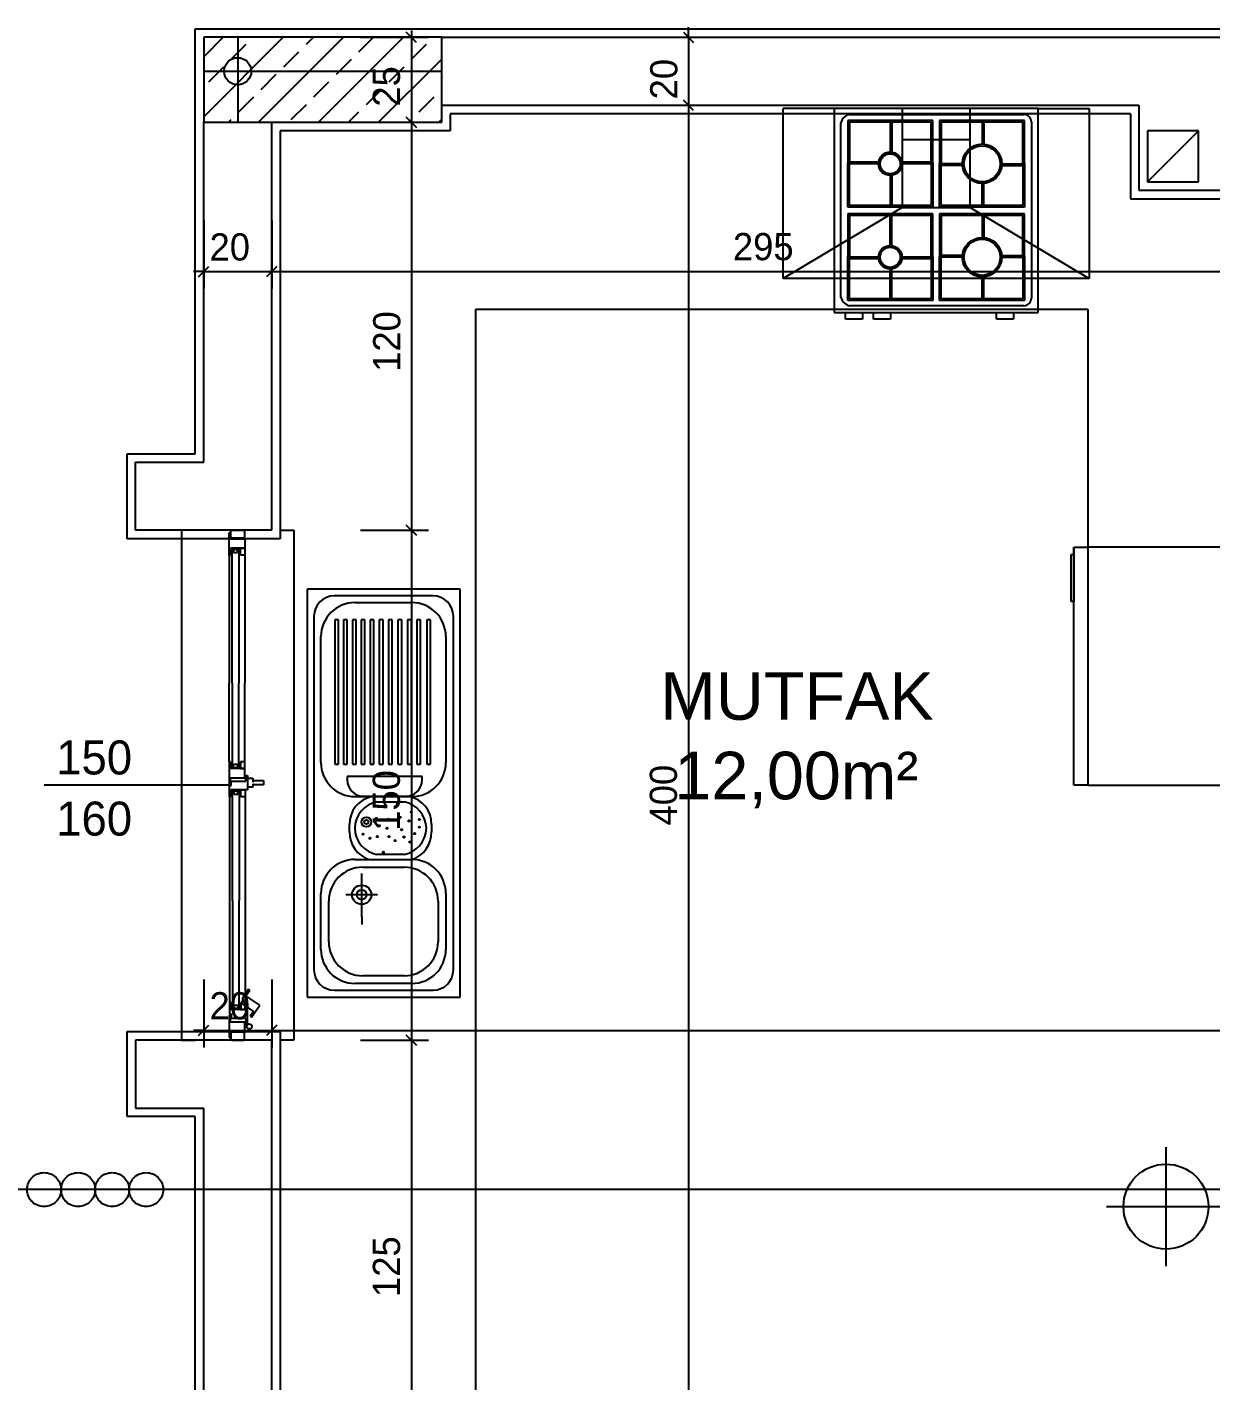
# Model space of a CAD drawing. Extents: x 182769.15 to 182771.38, y 101811.72 to 101812.21.
# Drawn here: x 182769.2493 to 182769.319, y 101812.0408 to 101812.1204 of the extents above; entities that cross this region are included whole.
import ezdxf

# ---------------------------------------------------------------- set-up
doc = ezdxf.new("R2010")
doc.units = 0
doc.header["$MEASUREMENT"] = 0
for name, pattern in [('DASHDOTX2', [50.8, 25.4, -12.7, 0, -12.7]), ('DUZ', [500, 500]), ('HIDDEN', [0.375, 0.25, -0.125])]:
    doc.linetypes.add(name, pattern=pattern)
doc.layers.get('0').update_dxf_attribs({"color": 1, "linetype": 'DUZ'})
for name, color, linetype in [('aks merkezleri', 1, 'Continuous'), ('DENIZLIK', 25, 'Continuous'), ('DUVAR', 7, 'Continuous'), ('iç yatay', 3, 'Continuous'), ('KAPI', 3, 'Continuous'), ('kesit çizgisi', 7, 'DASHDOTX2'), ('KOLON', 3, 'Continuous'), ('kot', 4, 'Continuous'), ('PENCERE', 3, 'Continuous'), ('POZ', 3, 'Continuous'), ('SIVA', 1, 'Continuous'), ('TARAMA', 15, 'Continuous'), ('tefriş', 21, 'Continuous'), ('YAZıMAHAL', 4, 'Continuous')]:
    doc.layers.add(name, color=color, linetype=linetype)
doc.styles.add('ARIAL', font='arial.ttf', dxfattribs={"height": 10})
doc.styles.add('İÇ ÖLÇÜ', font='stylu.ttf', dxfattribs={"height": 8})
doc.styles.add('M2', font='', dxfattribs={"height": 10})
doc.styles.get('M2').set_extended_font_data('Turkish Arial')

msp = doc.modelspace()

# ---------------------------------------------------------------- linework, layer by layer
at = {"color": 0, "linetype": 'ByBlock'}
for p, q in [((182769.2722347172, 101812.1195237126), (182769.2716347172, 101812.1201237126)), ((182769.2879292236, 101812.1201237126), (182769.2885292236, 101812.1195237126)), ((182769.2885292236, 101812.1155237126), (182769.2879292236, 101812.1161237126)), ((182769.2885292236, 101812.1155237126), (182769.2879292236, 101812.1161237126)), ((182769.2722347172, 101812.1145237126), (182769.2716347172, 101812.1151237126)), ((182769.2716347172, 101812.1151237126), (182769.2722347172, 101812.1145237126)), ((182769.2594176411, 101812.1057392532), (182769.2600176411, 101812.1063392532)), ((182769.264017641, 101812.1063392532), (182769.2634176411, 101812.1057392532)), ((182769.264017641, 101812.1063392532), (182769.2634176411, 101812.1057392532)), ((182769.2722347172, 101812.0905237151), (182769.2716347172, 101812.0911237151)), ((182769.2716347172, 101812.0911237151), (182769.2722347172, 101812.0905237151)), ((182769.2594176411, 101812.0610963319), (182769.2600176411, 101812.0616963319)), ((182769.264017641, 101812.0616963319), (182769.2634176411, 101812.0610963319)), ((182769.264017641, 101812.0616963319), (182769.2634176411, 101812.0610963319)), ((182769.2722347172, 101812.0605237126), (182769.2716347172, 101812.0611237126)), ((182769.2716347172, 101812.0611237126), (182769.2722347172, 101812.0605237126))]:
    msp.add_line(p, q, dxfattribs=at)
at = {"layer": 'aks merkezleri'}
for p, q in [((182769.2617176411, 101812.1198237138), (182769.2617176411, 101812.1148237138)), ((182769.259717641, 101812.1178237138), (182769.273717641, 101812.1178237138))]:
    msp.add_line(p, q, dxfattribs=at)
msp.add_circle((182769.2617176411, 101812.1178237138), 0.0008, dxfattribs=at)
at = {"layer": 'DENIZLIK'}
for p, q in [((182769.2592176411, 101812.0908237126), (182769.258417641, 101812.0908237138)), ((182769.258417641, 101812.0908237138), (182769.258417641, 101812.0608237126)), ((182769.2642176411, 101812.0908237126), (182769.265017641, 101812.0908237138)), ((182769.265017641, 101812.0908237138), (182769.265017641, 101812.0608237126)), ((182769.258417641, 101812.0608237126), (182769.2592176411, 101812.0608237126)), ((182769.265017641, 101812.0608237126), (182769.2642176411, 101812.0608237126))]:
    msp.add_line(p, q, dxfattribs=at)
at = {"layer": 'DUVAR', "ltscale": 50}
for p, q in [((182769.273717641, 101812.1198237126), (182769.322717641, 101812.1198237126)), ((182769.273717641, 101812.1158237126), (182769.314717641, 101812.1158237126)), ((182769.259717641, 101812.0948237126), (182769.259717641, 101812.1148237126)), ((182769.2637176411, 101812.0908237126), (182769.2637176411, 101812.1148237126)), ((182769.2557176411, 101812.0908237126), (182769.2557176411, 101812.0948237126)), ((182769.2557176411, 101812.0948237126), (182769.259717641, 101812.0948237126)), ((182769.259717641, 101812.0908237126), (182769.2557176411, 101812.0908237126)), ((182769.259717641, 101812.0608237126), (182769.2557176411, 101812.0608237126)), ((182769.2557176411, 101812.0608237126), (182769.2557176411, 101812.0568237126)), ((182769.2637176411, 101812.0358237126), (182769.2637176411, 101812.0608237126)), ((182769.2557176411, 101812.0568237126), (182769.259717641, 101812.0568237126)), ((182769.259717641, 101812.0358237126), (182769.259717641, 101812.0568237126))]:
    msp.add_line(p, q, dxfattribs=at)
at = {"layer": 'DUVAR'}
for p, q in [((182769.314717641, 101812.1158237126), (182769.314717641, 101812.1108237126)), ((182769.3182176411, 101812.1143237126), (182769.3152176411, 101812.1113237126)), ((182769.3182176411, 101812.1143237126), (182769.3152176411, 101812.1143237126)), ((182769.3152176411, 101812.1143237126), (182769.3152176411, 101812.1113237126)), ((182769.3182176411, 101812.1113237126), (182769.3182176411, 101812.1143237126)), ((182769.3152176411, 101812.1113237126), (182769.3182176411, 101812.1113237126)), ((182769.314717641, 101812.1108237126), (182769.322717641, 101812.1108237126)), ((182769.2637176411, 101812.0908237126), (182769.259717641, 101812.0908237126)), ((182769.2637176411, 101812.0908237126), (182769.259717641, 101812.0908237126)), ((182769.2637176411, 101812.0608237126), (182769.259717641, 101812.0608237126))]:
    msp.add_line(p, q, dxfattribs=at)
at = {"layer": 'iç yatay'}
for p, q in [((182769.2719347172, 101812.1202237126), (182769.2719347172, 101812.1144237126)), ((182769.2882292237, 101812.1198237126), (182769.2882292237, 101812.1204237126)), ((182769.2689347172, 101812.1198237126), (182769.2729347172, 101812.1198237126)), ((182769.2852292236, 101812.1198237126), (182769.2892292237, 101812.1198237126)), ((182769.2882292237, 101812.1198237126), (182769.2882292237, 101812.1158237126)), ((182769.2882292237, 101812.1162237126), (182769.2882292237, 101812.0354237126)), ((182769.2719347172, 101812.1152237126), (182769.2719347172, 101812.0904237151)), ((182769.2852292236, 101812.1158237126), (182769.2892292237, 101812.1158237126)), ((182769.2852292236, 101812.1158237126), (182769.2892292237, 101812.1158237126)), ((182769.2882292237, 101812.1158237126), (182769.2882292237, 101812.1152237126)), ((182769.2689347172, 101812.1148237126), (182769.2729347172, 101812.1148237126)), ((182769.2689347172, 101812.1148237126), (182769.2729347172, 101812.1148237126)), ((182769.259717641, 101812.1090392532), (182769.259717641, 101812.1050392532)), ((182769.2637176411, 101812.1090392532), (182769.2637176411, 101812.1050392532)), ((182769.2637176411, 101812.1090392532), (182769.2637176411, 101812.1050392532)), ((182769.259717641, 101812.1060392532), (182769.259117641, 101812.1060392532)), ((182769.259717641, 101812.1060392532), (182769.2637176411, 101812.1060392532)), ((182769.263317641, 101812.1060392532), (182769.3231176411, 101812.1060392532)), ((182769.2637176411, 101812.1060392532), (182769.2643176411, 101812.1060392532)), ((182769.2689347172, 101812.0908237151), (182769.2729347172, 101812.0908237151)), ((182769.2689347172, 101812.0908237151), (182769.2729347172, 101812.0908237151)), ((182769.2719347172, 101812.0912237151), (182769.2719347172, 101812.0604237126)), ((182769.259717641, 101812.0643963319), (182769.259717641, 101812.0603963319)), ((182769.2637176411, 101812.0643963319), (182769.2637176411, 101812.0603963319)), ((182769.2637176411, 101812.0643963319), (182769.2637176411, 101812.0603963319)), ((182769.259717641, 101812.0613963319), (182769.259117641, 101812.0613963319)), ((182769.259717641, 101812.0613963319), (182769.2637176411, 101812.0613963319)), ((182769.263317641, 101812.0613963319), (182769.396117641, 101812.0613963319)), ((182769.2637176411, 101812.0613963319), (182769.2643176411, 101812.0613963319)), ((182769.2719347172, 101812.0612237126), (182769.2719347172, 101812.0354237126)), ((182769.2689347172, 101812.0608237126), (182769.2729347172, 101812.0608237126)), ((182769.2689347172, 101812.0608237126), (182769.2729347172, 101812.0608237126))]:
    msp.add_line(p, q, dxfattribs=at)
at = {"layer": 'KAPI'}
for p, q in [((182769.2612118428, 101812.0893587011), (182769.2612117048, 101812.0906731051)), ((182769.2612117048, 101812.0906731051), (182769.2613037048, 101812.0906731051)), ((182769.2613037048, 101812.0906731051), (182769.2613037048, 101812.0903174393)), ((182769.2613037048, 101812.0903174393), (182769.2621415158, 101812.0903174393)), ((182769.2621415158, 101812.0897647136), (182769.2613037048, 101812.0897647136)), ((182769.2613037048, 101812.0897647136), (182769.2613038428, 101812.0893587011)), ((182769.2621415158, 101812.0903174393), (182769.2621415158, 101812.0897647136)), ((182769.2613038428, 101812.0893587011), (182769.2612118428, 101812.0893587011)), ((182769.2612118428, 101812.0622887242), (182769.2612117048, 101812.0609743201)), ((182769.2613038428, 101812.0622887242), (182769.2612118428, 101812.0622887242)), ((182769.2613037048, 101812.0618827117), (182769.2613038428, 101812.0622887242)), ((182769.2621415158, 101812.0618827117), (182769.2613037048, 101812.0618827117)), ((182769.2621415158, 101812.061329986), (182769.2621415158, 101812.0618827117)), ((182769.2613037048, 101812.0609743201), (182769.2613037048, 101812.061329986)), ((182769.2613037048, 101812.061329986), (182769.2621415158, 101812.061329986)), ((182769.2612117048, 101812.0609743201), (182769.2613037048, 101812.0609743201))]:
    msp.add_line(p, q, dxfattribs=at)
at = {"layer": 'KAPI', "color": 1, "linetype": 'HIDDEN', "ltscale": 10}
for p, q in [((182769.2623496208, 101812.0638140426), (182769.2619792424, 101812.063263876)), ((182769.2622001302, 101812.0634277437), (182769.2624257075, 101812.0637628201)), ((182769.2624257075, 101812.0637628201), (182769.2623496208, 101812.0638140426)), ((182769.2620611823, 101812.0632087131), (182769.2619183488, 101812.0629965458)), ((182769.2619183488, 101812.0629965458), (182769.2626450663, 101812.0625073112)), ((182769.2619792424, 101812.063263876), (182769.2620611823, 101812.0632087131)), ((182769.2630146409, 101812.0628794058), (182769.2622001302, 101812.0634277437)), ((182769.2625393347, 101812.0621733778), (182769.2630146409, 101812.0628794058)), ((182769.2626450663, 101812.0625073112), (182769.2624573948, 101812.0622285406)), ((182769.2624573948, 101812.0622285406), (182769.2625393347, 101812.0621733778))]:
    msp.add_line(p, q, dxfattribs=at)
at = {"layer": 'KAPI'}
msp.add_circle((182769.2624027918, 101812.0616330917), 0.00015, dxfattribs=at)
at = {"layer": 'kesit çizgisi'}
msp.add_line((182769.4472749455, 101812.0520311115), (182769.2353324664, 101812.0520311115), dxfattribs=at)
for centre in [(182769.2503324664, 101812.0520311115), (182769.2523324664, 101812.0520311115), (182769.2543324664, 101812.0520311115), (182769.2563324663, 101812.0520311115)]:
    msp.add_circle(centre, 0.001, dxfattribs=at)
at = {"layer": 'KOLON'}
for p, q in [((182769.259717641, 101812.1198237126), (182769.259717641, 101812.1148237126)), ((182769.273717641, 101812.1198237126), (182769.259717641, 101812.1198237126)), ((182769.273717641, 101812.1148237126), (182769.273717641, 101812.1198237126)), ((182769.259717641, 101812.1148237126), (182769.273717641, 101812.1148237126))]:
    msp.add_line(p, q, dxfattribs=at)
at = {"layer": 'kot'}
for p, q in [((182769.316311717, 101812.054530102), (182769.316311717, 101812.047530102)), ((182769.312811717, 101812.051030102), (182769.3308625959, 101812.051030102))]:
    msp.add_line(p, q, dxfattribs=at)
msp.add_circle((182769.316311717, 101812.051030102), 0.0025, dxfattribs=at)
at = {"layer": 'PENCERE'}
for p, q in [((182769.261317641, 101812.0904087266), (182769.261317641, 101812.0907637126)), ((182769.2613776411, 101812.0908237126), (182769.2620576411, 101812.0908237126)), ((182769.262117641, 101812.0907637126), (182769.262117641, 101812.0904087266)), ((182769.2620576411, 101812.0903487266), (182769.2613776411, 101812.0903487266)), ((182769.2618505818, 101812.0897506816), (182769.2618406793, 101812.0897647136)), ((182769.2618406793, 101812.0897647136), (182769.2621416538, 101812.0897647136)), ((182769.2618713738, 101812.0897085896), (182769.2618505818, 101812.0897506816)), ((182769.2621416538, 101812.0897647136), (182769.2621416538, 101812.0893648336)), ((182769.2613861563, 101812.0818237115), (182769.2613862338, 101812.0897131696)), ((182769.2613862338, 101812.0897131696), (182769.2617882338, 101812.0897131696)), ((182769.2614688418, 101812.0896856216), (182769.2614682338, 101812.0896798376)), ((182769.2614682338, 101812.0896798376), (182769.2614682338, 101812.0895465016)), ((182769.2614682338, 101812.0895465016), (182769.2614688418, 101812.0895407136)), ((182769.2614706458, 101812.0896912376), (182769.2614688418, 101812.0896856216)), ((182769.2614688418, 101812.0895407136), (182769.2614706458, 101812.0895351016)), ((182769.2614735938, 101812.0896965016), (182769.2614706458, 101812.0896912376)), ((182769.2614706458, 101812.0895351016), (182769.2614735898, 101812.0895298376)), ((182769.2614735898, 101812.0895298376), (182769.2614775898, 101812.0895250776)), ((182769.2614775898, 101812.0897012616), (182769.2614735938, 101812.0896965016)), ((182769.2614825218, 101812.0897053696), (182769.2614775898, 101812.0897012616)), ((182769.2614775898, 101812.0895250776), (182769.2614825218, 101812.0895209656)), ((182769.2614882338, 101812.0897087016), (182769.2614825218, 101812.0897053696)), ((182769.2614825218, 101812.0895209656), (182769.2614882338, 101812.0895176376)), ((182769.2614945538, 101812.0897111576), (182769.2614882338, 101812.0897087016)), ((182769.2614882338, 101812.0895176376), (182769.2614945498, 101812.0895151816)), ((182769.2614945498, 101812.0895151816), (182769.2615012858, 101812.0895136776)), ((182769.2615012858, 101812.0897126616), (182769.2614945538, 101812.0897111576)), ((182769.2615082338, 101812.0897131656), (182769.2615012858, 101812.0897126616)), ((182769.2615012858, 101812.0895136776), (182769.2615082338, 101812.0895131696)), ((182769.2616682338, 101812.0897131656), (182769.2615082338, 101812.0897131696)), ((182769.2615082338, 101812.0897131696), (182769.2615082338, 101812.0897131656)), ((182769.2615082338, 101812.0895131696), (182769.2616682338, 101812.0895131696)), ((182769.2616751818, 101812.0897126616), (182769.2616682338, 101812.0897131656)), ((182769.2616682338, 101812.0895131696), (182769.2616751818, 101812.0895136776)), ((182769.2616819178, 101812.0897111576), (182769.2616751818, 101812.0897126616)), ((182769.2616751818, 101812.0895136776), (182769.2616819138, 101812.0895151816)), ((182769.2616819138, 101812.0895151816), (182769.2616882338, 101812.0895176376)), ((182769.2616882338, 101812.0897087016), (182769.2616819178, 101812.0897111576)), ((182769.2616939458, 101812.0897053696), (182769.2616882338, 101812.0897087016)), ((182769.2616882338, 101812.0895176376), (182769.2616939418, 101812.0895209656)), ((182769.2616939418, 101812.0895209656), (182769.2616988738, 101812.0895250776)), ((182769.2616988778, 101812.0897012616), (182769.2616939458, 101812.0897053696)), ((182769.2616988738, 101812.0895250776), (182769.2617028738, 101812.0895298376)), ((182769.2617028738, 101812.0896965016), (182769.2616988778, 101812.0897012616)), ((182769.2617058218, 101812.0896912376), (182769.2617028738, 101812.0896965016)), ((182769.2617028738, 101812.0895298376), (182769.2617058218, 101812.0895351016)), ((182769.2617076258, 101812.0896856216), (182769.2617058218, 101812.0896912376)), ((182769.2617058218, 101812.0895351016), (182769.2617076258, 101812.0895407136)), ((182769.2617082338, 101812.0896798376), (182769.2617076258, 101812.0896856216)), ((182769.2617076258, 101812.0895407136), (182769.2617082338, 101812.0895465016)), ((182769.2617082338, 101812.0895465016), (182769.2617082338, 101812.0896798376)), ((182769.2617082338, 101812.0896798376), (182769.2617082338, 101812.0896798376)), ((182769.2617882338, 101812.0897131696), (182769.2617881563, 101812.0818237115)), ((182769.2618852338, 101812.0896664976), (182769.2618713738, 101812.0897085896)), ((182769.2618852338, 101812.0893648336), (182769.2618852338, 101812.0896664976)), ((182769.2621416538, 101812.0893648336), (182769.2618852338, 101812.0893648336)), ((182769.2613861563, 101812.0818237126), (182769.2613862338, 101812.0768514322)), ((182769.2617882338, 101812.0768514322), (182769.2617881563, 101812.0818237126)), ((182769.2612119807, 101812.0772059007), (182769.2612118428, 101812.0758914967)), ((182769.2613039807, 101812.0772059007), (182769.2612119807, 101812.0772059007)), ((182769.2613038428, 101812.0767998882), (182769.2613039807, 101812.0772059007)), ((182769.2614682338, 101812.0770181002), (182769.2614688418, 101812.0770238882)), ((182769.2614682338, 101812.0768847642), (182769.2614682338, 101812.0770181002)), ((182769.2614688418, 101812.0770238882), (182769.2614706458, 101812.0770295002)), ((182769.2614706458, 101812.0770295002), (182769.2614735898, 101812.0770347642)), ((182769.2614735898, 101812.0770347642), (182769.2614775898, 101812.0770395242)), ((182769.2614775898, 101812.0770395242), (182769.2614825218, 101812.0770436362)), ((182769.2614825218, 101812.0770436362), (182769.2614882338, 101812.0770469642)), ((182769.2614882338, 101812.0770469642), (182769.2614945498, 101812.0770494202)), ((182769.2614945498, 101812.0770494202), (182769.2615012858, 101812.0770509242)), ((182769.2615012858, 101812.0770509242), (182769.2615082338, 101812.0770514322)), ((182769.2615082338, 101812.0770514322), (182769.2616682338, 101812.0770514322)), ((182769.2616682338, 101812.0770514322), (182769.2616751818, 101812.0770509242)), ((182769.2616751818, 101812.0770509242), (182769.2616819138, 101812.0770494202)), ((182769.2616819138, 101812.0770494202), (182769.2616882338, 101812.0770469642)), ((182769.2616882338, 101812.0770469642), (182769.2616939418, 101812.0770436362)), ((182769.2616939418, 101812.0770436362), (182769.2616988738, 101812.0770395242)), ((182769.2616988738, 101812.0770395242), (182769.2617028738, 101812.0770347642)), ((182769.2617028738, 101812.0770347642), (182769.2617058218, 101812.0770295002)), ((182769.2617058218, 101812.0770295002), (182769.2617076258, 101812.0770238882)), ((182769.2617076258, 101812.0770238882), (182769.2617082338, 101812.0770181002)), ((182769.2617082338, 101812.0770181002), (182769.2617082338, 101812.0768847642)), ((182769.2618852338, 101812.0771997682), (182769.2618852338, 101812.0768981042)), ((182769.2621416538, 101812.0771997682), (182769.2618852338, 101812.0771997682)), ((182769.2621416538, 101812.0767998882), (182769.2621416538, 101812.0771997682)), ((182769.2621416538, 101812.0767998882), (182769.2613038428, 101812.0767998882)), ((182769.2613038428, 101812.0758914967), (182769.2613038428, 101812.0762471625)), ((182769.2613038428, 101812.0762471625), (182769.2621398228, 101812.0762471625)), ((182769.2613862338, 101812.0768514322), (182769.2617882338, 101812.0768514322)), ((182769.2614688418, 101812.0768789802), (182769.2614682338, 101812.0768847642)), ((182769.2614706458, 101812.0768733642), (182769.2614688418, 101812.0768789802)), ((182769.2614735938, 101812.0768681002), (182769.2614706458, 101812.0768733642)), ((182769.2614775898, 101812.0768633402), (182769.2614735938, 101812.0768681002)), ((182769.2614825218, 101812.0768592322), (182769.2614775898, 101812.0768633402)), ((182769.2614882338, 101812.0768559002), (182769.2614825218, 101812.0768592322)), ((182769.2614945538, 101812.0768534442), (182769.2614882338, 101812.0768559002)), ((182769.2615012858, 101812.0768519402), (182769.2614945538, 101812.0768534442)), ((182769.2615082338, 101812.0768514362), (182769.2615012858, 101812.0768519402)), ((182769.2616682338, 101812.0768514362), (182769.2615082338, 101812.0768514322)), ((182769.2615082338, 101812.0768514322), (182769.2615082338, 101812.0768514362)), ((182769.2616751818, 101812.0768519402), (182769.2616682338, 101812.0768514362)), ((182769.2616819178, 101812.0768534442), (182769.2616751818, 101812.0768519402)), ((182769.2616882338, 101812.0768559002), (182769.2616819178, 101812.0768534442)), ((182769.2616939458, 101812.0768592322), (182769.2616882338, 101812.0768559002)), ((182769.2616988778, 101812.0768633402), (182769.2616939458, 101812.0768592322)), ((182769.2617028738, 101812.0768681002), (182769.2616988778, 101812.0768633402)), ((182769.2617058218, 101812.0768733642), (182769.2617028738, 101812.0768681002)), ((182769.2617076258, 101812.0768789802), (182769.2617058218, 101812.0768733642)), ((182769.2617082338, 101812.0768847642), (182769.2617076258, 101812.0768789802)), ((182769.2617082338, 101812.0768847642), (182769.2617082338, 101812.0768847642)), ((182769.2618505818, 101812.0768139202), (182769.2618406793, 101812.0767998882)), ((182769.2618406793, 101812.0767998882), (182769.2621416538, 101812.0767998882)), ((182769.2618713738, 101812.0768560122), (182769.2618505818, 101812.0768139202)), ((182769.2618852338, 101812.0768981042), (182769.2618713738, 101812.0768560122)), ((182769.2621398228, 101812.0762471625), (182769.2621416538, 101812.0767998882)), ((182769.2622043689, 101812.0760598749), (182769.2622053129, 101812.0763959309)), ((182769.2622053129, 101812.0763959309), (182769.2623031469, 101812.0763959309)), ((182769.2623031469, 101812.0763959309), (182769.2623031469, 101812.0755448189)), ((182769.2612118428, 101812.0758914967), (182769.2613038428, 101812.0758914967)), ((182769.2612295379, 101812.0751408866), (182769.2612295379, 101812.0758041086)), ((182769.2612295379, 101812.0758041086), (182769.2613283159, 101812.0758041086)), ((182769.2623031469, 101812.0755448189), (182769.2613212599, 101812.0755448189)), ((182769.2613212599, 101812.0755448189), (182769.2613212599, 101812.0751408866)), ((182769.2613283159, 101812.0758041086), (182769.2613283159, 101812.0760598749)), ((182769.2613283159, 101812.0760598749), (182769.2622043689, 101812.0760598749)), ((182769.2614078999, 101812.0690486987), (182769.2614081759, 101812.0754915991)), ((182769.2614081759, 101812.0754915991), (182769.2618101759, 101812.0754915991)), ((182769.2614907839, 101812.0754640511), (182769.2614901759, 101812.0754582671)), ((182769.2614901759, 101812.0754582671), (182769.2614901759, 101812.0753249311)), ((182769.2614925879, 101812.0754696671), (182769.2614907839, 101812.0754640511)), ((182769.2614955359, 101812.0754749311), (182769.2614925879, 101812.0754696671)), ((182769.2614995319, 101812.0754796911), (182769.2614955359, 101812.0754749311)), ((182769.2615044639, 101812.0754837991), (182769.2614995319, 101812.0754796911)), ((182769.2615101759, 101812.0754871311), (182769.2615044639, 101812.0754837991)), ((182769.2615164959, 101812.0754895871), (182769.2615101759, 101812.0754871311)), ((182769.2615232279, 101812.0754910911), (182769.2615164959, 101812.0754895871)), ((182769.2615301759, 101812.0754915951), (182769.2615232279, 101812.0754910911)), ((182769.2616901759, 101812.0754915951), (182769.2615301759, 101812.0754915991)), ((182769.2615301759, 101812.0754915991), (182769.2615301759, 101812.0754915951)), ((182769.2616971239, 101812.0754910911), (182769.2616901759, 101812.0754915951)), ((182769.2617038599, 101812.0754895871), (182769.2616971239, 101812.0754910911)), ((182769.2617101759, 101812.0754871311), (182769.2617038599, 101812.0754895871)), ((182769.2617158879, 101812.0754837991), (182769.2617101759, 101812.0754871311)), ((182769.2617208199, 101812.0754796911), (182769.2617158879, 101812.0754837991)), ((182769.2617248159, 101812.0754749311), (182769.2617208199, 101812.0754796911)), ((182769.2617277639, 101812.0754696671), (182769.2617248159, 101812.0754749311)), ((182769.2617295679, 101812.0754640511), (182769.2617277639, 101812.0754696671)), ((182769.2617301759, 101812.0754582671), (182769.2617295679, 101812.0754640511)), ((182769.2617301759, 101812.0753249311), (182769.2617301759, 101812.0754582671)), ((182769.2617301759, 101812.0754582671), (182769.2617301759, 101812.0754582671)), ((182769.2618101759, 101812.0754915991), (182769.2618098999, 101812.0690486987)), ((182769.2618725239, 101812.0755291111), (182769.2618614388, 101812.0755448189)), ((182769.2618614388, 101812.0755448189), (182769.2621635959, 101812.0755448189)), ((182769.2618933159, 101812.0754870191), (182769.2618725239, 101812.0755291111)), ((182769.2619071759, 101812.0754449271), (182769.2618933159, 101812.0754870191)), ((182769.2619071759, 101812.0754168671), (182769.2619071759, 101812.0754449271)), ((182769.2619071759, 101812.0752064031), (182769.2619071759, 101812.0754449271)), ((182769.2621635959, 101812.0755448189), (182769.2621635959, 101812.0751432631)), ((182769.2613212599, 101812.0751408866), (182769.2612295379, 101812.0751408866)), ((182769.2614901759, 101812.0753249311), (182769.2614907839, 101812.0753191431)), ((182769.2614907839, 101812.0753191431), (182769.2614925879, 101812.0753135311)), ((182769.2614925879, 101812.0753135311), (182769.2614955319, 101812.0753082671)), ((182769.2614955319, 101812.0753082671), (182769.2614995319, 101812.0753035071)), ((182769.2614995319, 101812.0753035071), (182769.2615044639, 101812.0752993951)), ((182769.2615044639, 101812.0752993951), (182769.2615101759, 101812.0752960671)), ((182769.2615101759, 101812.0752960671), (182769.2615164919, 101812.0752936111)), ((182769.2615164919, 101812.0752936111), (182769.2615232279, 101812.0752921071)), ((182769.2615232279, 101812.0752921071), (182769.2615301759, 101812.0752915991)), ((182769.2615301759, 101812.0752915991), (182769.2616901759, 101812.0752915991)), ((182769.2616901759, 101812.0752915991), (182769.2616971239, 101812.0752921071)), ((182769.2616971239, 101812.0752921071), (182769.2617038559, 101812.0752936111)), ((182769.2617038559, 101812.0752936111), (182769.2617101759, 101812.0752960671)), ((182769.2617101759, 101812.0752960671), (182769.2617158839, 101812.0752993951)), ((182769.2617158839, 101812.0752993951), (182769.2617208159, 101812.0753035071)), ((182769.2617208159, 101812.0753035071), (182769.2617248159, 101812.0753082671)), ((182769.2617248159, 101812.0753082671), (182769.2617277639, 101812.0753135311)), ((182769.2617277639, 101812.0753135311), (182769.2617295679, 101812.0753191431)), ((182769.2617295679, 101812.0753191431), (182769.2617301759, 101812.0753249311)), ((182769.2619071759, 101812.0751432631), (182769.2619071759, 101812.0752064031)), ((182769.2621635959, 101812.0751432631), (182769.2619071759, 101812.0751432631)), ((182769.2614078999, 101812.0690486987), (182769.2614078999, 101812.0626868555)), ((182769.2618098999, 101812.0626868555), (182769.2618098999, 101812.0690486987)), ((182769.2612292619, 101812.063037568), (182769.2612292619, 101812.062374346)), ((182769.2613209839, 101812.063037568), (182769.2612292619, 101812.063037568)), ((182769.2613209839, 101812.0626336357), (182769.2613209839, 101812.063037568)), ((182769.2614078999, 101812.0626868555), (182769.2618098999, 101812.0626868555)), ((182769.2614898999, 101812.0628535235), (182769.2614905079, 101812.0628593115)), ((182769.2614898999, 101812.0627201875), (182769.2614898999, 101812.0628535235)), ((182769.2614905079, 101812.0627144035), (182769.2614898999, 101812.0627201875)), ((182769.2614905079, 101812.0628593115), (182769.2614923119, 101812.0628649235)), ((182769.2614923119, 101812.0627087875), (182769.2614905079, 101812.0627144035)), ((182769.2614923119, 101812.0628649235), (182769.2614952559, 101812.0628701875)), ((182769.2614952599, 101812.0627035235), (182769.2614923119, 101812.0627087875)), ((182769.2614952559, 101812.0628701875), (182769.2614992559, 101812.0628749475)), ((182769.2614992559, 101812.0626987635), (182769.2614952599, 101812.0627035235)), ((182769.2614992559, 101812.0628749475), (182769.2615041879, 101812.0628790595)), ((182769.2615041879, 101812.0626946555), (182769.2614992559, 101812.0626987635)), ((182769.2615041879, 101812.0628790595), (182769.2615098999, 101812.0628823875)), ((182769.2615098999, 101812.0626913235), (182769.2615041879, 101812.0626946555)), ((182769.2615098999, 101812.0628823875), (182769.2615162159, 101812.0628848435)), ((182769.2615162199, 101812.0626888675), (182769.2615098999, 101812.0626913235)), ((182769.2615162159, 101812.0628848435), (182769.2615229519, 101812.0628863475)), ((182769.2615229519, 101812.0626873635), (182769.2615162199, 101812.0626888675)), ((182769.2615229519, 101812.0628863475), (182769.2615298999, 101812.0628868555)), ((182769.2615298999, 101812.0626868595), (182769.2615229519, 101812.0626873635)), ((182769.2615298999, 101812.0628868555), (182769.2616898999, 101812.0628868555)), ((182769.2616898999, 101812.0626868595), (182769.2615298999, 101812.0626868555)), ((182769.2615298999, 101812.0626868555), (182769.2615298999, 101812.0626868595)), ((182769.2616898999, 101812.0628868555), (182769.2616968479, 101812.0628863475)), ((182769.2616968479, 101812.0626873635), (182769.2616898999, 101812.0626868595)), ((182769.2616968479, 101812.0628863475), (182769.2617035799, 101812.0628848435)), ((182769.2617035839, 101812.0626888675), (182769.2616968479, 101812.0626873635)), ((182769.2617035799, 101812.0628848435), (182769.2617098999, 101812.0628823875)), ((182769.2617098999, 101812.0626913235), (182769.2617035839, 101812.0626888675)), ((182769.2617098999, 101812.0628823875), (182769.2617156079, 101812.0628790595)), ((182769.2617156119, 101812.0626946555), (182769.2617098999, 101812.0626913235)), ((182769.2617156079, 101812.0628790595), (182769.2617205399, 101812.0628749475)), ((182769.2617205439, 101812.0626987635), (182769.2617156119, 101812.0626946555)), ((182769.2617205399, 101812.0628749475), (182769.2617245399, 101812.0628701875)), ((182769.2617245399, 101812.0627035235), (182769.2617205439, 101812.0626987635)), ((182769.2617245399, 101812.0628701875), (182769.2617274879, 101812.0628649235)), ((182769.2617274879, 101812.0627087875), (182769.2617245399, 101812.0627035235)), ((182769.2617274879, 101812.0628649235), (182769.2617292919, 101812.0628593115)), ((182769.2617292919, 101812.0627144035), (182769.2617274879, 101812.0627087875)), ((182769.2617292919, 101812.0628593115), (182769.2617298999, 101812.0628535235)), ((182769.2617298999, 101812.0627201875), (182769.2617292919, 101812.0627144035)), ((182769.2617298999, 101812.0628535235), (182769.2617298999, 101812.0627201875)), ((182769.2617298999, 101812.0627201875), (182769.2617298999, 101812.0627201875)), ((182769.2618722479, 101812.0626493435), (182769.2618611628, 101812.0626336357)), ((182769.2618930399, 101812.0626914355), (182769.2618722479, 101812.0626493435)), ((182769.2619068999, 101812.0627335275), (182769.2618930399, 101812.0626914355)), ((182769.2621633199, 101812.0630351915), (182769.2619068999, 101812.0630351915)), ((182769.2619068999, 101812.0630351915), (182769.2619068999, 101812.0629720515)), ((182769.2619068999, 101812.0629720515), (182769.2619068999, 101812.0627335275)), ((182769.2619068999, 101812.0627615875), (182769.2619068999, 101812.0627335275)), ((182769.2621633199, 101812.0626336357), (182769.2621633199, 101812.0630351915)), ((182769.2612292619, 101812.062374346), (182769.2613280399, 101812.062374346)), ((182769.2623028709, 101812.0626336357), (182769.2613209839, 101812.0626336357)), ((182769.2613280399, 101812.062374346), (182769.2613280399, 101812.0621185797)), ((182769.2613280399, 101812.0621185797), (182769.2622040929, 101812.0621185797)), ((182769.2618611628, 101812.0626336357), (182769.2621633199, 101812.0626336357)), ((182769.2622040929, 101812.0621185797), (182769.2622040929, 101812.0617825237)), ((182769.2623028709, 101812.0617825237), (182769.2623028709, 101812.0626336357)), ((182769.261317641, 101812.0612386987), (182769.261317641, 101812.0608837126)), ((182769.2620576411, 101812.0612986987), (182769.2613776411, 101812.0612986987)), ((182769.262117641, 101812.0608837126), (182769.262117641, 101812.0612386987)), ((182769.2622040929, 101812.0617825237), (182769.2623028709, 101812.0617825237)), ((182769.2613776411, 101812.0608237126), (182769.2620576411, 101812.0608237126))]:
    msp.add_line(p, q, dxfattribs=at)
at = {"layer": 'PENCERE', "color": 1}
for p, q in [((182769.2612119807, 101812.0893587011), (182769.2612119271, 101812.0818237115)), ((182769.2621416538, 101812.0893648336), (182769.2621416001, 101812.0818237115)), ((182769.2612119807, 101812.0772059007), (182769.2612119271, 101812.0818237126)), ((182769.2621416538, 101812.0771997682), (182769.2621416001, 101812.0818237126)), ((182769.2612295379, 101812.0751408866), (182769.2612292619, 101812.063037568)), ((182769.2621635959, 101812.0751432631), (182769.2621633199, 101812.0630351915))]:
    msp.add_line(p, q, dxfattribs=at)
at = {"layer": 'PENCERE', "color": 234}
for p, q in [((182769.2623118181, 101812.0762303749), (182769.2626118181, 101812.0762303749)), ((182769.2623118181, 101812.0757103749), (182769.2623118181, 101812.0762303749)), ((182769.2626118181, 101812.0762303749), (182769.2626118181, 101812.0760303749)), ((182769.2626118181, 101812.0757103749), (182769.2623118181, 101812.0757103749)), ((182769.2626118181, 101812.0760303749), (182769.2626318181, 101812.0760303749)), ((182769.2626318181, 101812.0758903749), (182769.2626118181, 101812.0758903749)), ((182769.2626118181, 101812.0758903749), (182769.2626118181, 101812.0757103749)), ((182769.2626318181, 101812.0760303749), (182769.2626318181, 101812.0760953749)), ((182769.2626318181, 101812.0760953749), (182769.2632318181, 101812.0760953749)), ((182769.2626318181, 101812.0758453749), (182769.2626318181, 101812.0758903749)), ((182769.2632318181, 101812.0758453749), (182769.2626318181, 101812.0758453749)), ((182769.2632318181, 101812.0760953749), (182769.2632318181, 101812.0758453749))]:
    msp.add_line(p, q, dxfattribs=at)
at = {"layer": 'PENCERE'}
msp.add_circle((182769.2624027918, 101812.0616330917), 0.00015, dxfattribs=at)
for centre, radius, start, end in [((182769.2613776411, 101812.0907637126), 5.99999999976717e-05, 90, 180), ((182769.2620576411, 101812.0907637126), 5.99999999976717e-05, 0, 90), ((182769.2613776411, 101812.0904087266), 6.000000000058208e-05, 180, 270), ((182769.2620576411, 101812.0904087266), 5.99999999976717e-05, 270, 0), ((182769.2613776411, 101812.0612386987), 6.000000000058208e-05, 90, 180), ((182769.2620576411, 101812.0612386987), 5.99999999976717e-05, 0, 90), ((182769.2613776411, 101812.0608837126), 5.99999999976717e-05, 180, 270), ((182769.2620576411, 101812.0608837126), 5.99999999976717e-05, 270, 0)]:
    msp.add_arc(centre, radius, start, end, dxfattribs=at)
at = {"layer": 'POZ'}
msp.add_line((182769.2612294281, 101812.0758237123), (182769.2503355423, 101812.0758237157), dxfattribs=at)
at = {"layer": 'SIVA'}
for p, q in [((182769.2592176411, 101812.0953237126), (182769.2592176411, 101812.1203237126)), ((182769.2592176411, 101812.1203237126), (182769.322217641, 101812.1203237126)), ((182769.314217641, 101812.1153237126), (182769.274217641, 101812.1153237126)), ((182769.274217641, 101812.1153237126), (182769.274217641, 101812.1143237126)), ((182769.314217641, 101812.1153237126), (182769.314217641, 101812.1103237126)), ((182769.274217641, 101812.1143237126), (182769.2642176418, 101812.1143237126)), ((182769.2642176418, 101812.1143237126), (182769.264217676, 101812.0903237126)), ((182769.314217641, 101812.1103237126), (182769.322217641, 101812.1103237126)), ((182769.255217641, 101812.0903237126), (182769.255217641, 101812.0953237126)), ((182769.255217641, 101812.0953237126), (182769.2592176411, 101812.0953237126)), ((182769.264217676, 101812.0903237126), (182769.255217641, 101812.0903237126)), ((182769.255217641, 101812.0613237126), (182769.2642176411, 101812.0613237126)), ((182769.255217641, 101812.0563237126), (182769.255217641, 101812.0613237126)), ((182769.2642176411, 101812.0613237126), (182769.2642176411, 101812.0363237126)), ((182769.2592176411, 101812.0563237126), (182769.255217641, 101812.0563237126)), ((182769.2592176411, 101812.0103237126), (182769.2592176411, 101812.0563237126))]:
    msp.add_line(p, q, dxfattribs=at)
at = {"layer": 'TARAMA'}
for p, q in [((182769.259717641, 101812.1186757969), (182769.2608655568, 101812.1198237126)), ((182769.259717641, 101812.115140263), (182769.2644010907, 101812.1198237126)), ((182769.2613372892, 101812.1185276781), (182769.2622211727, 101812.1194115616)), ((182769.2629366246, 101812.1148237126), (182769.2679366246, 101812.1198237126)), ((182769.2657567066, 101812.1194115616), (182769.2661688576, 101812.1198237126)), ((182769.2664721585, 101812.1148237126), (182769.2714721585, 101812.1198237126)), ((182769.2688502988, 101812.1189696199), (182769.2697043915, 101812.1198237126)), ((182769.271943891, 101812.1185276781), (182769.2728277744, 101812.1194115616)), ((182769.2644308814, 101812.1180857364), (182769.2653147649, 101812.1189696199)), ((182769.2675244736, 101812.1176437947), (182769.268408357, 101812.1185276781)), ((182769.2700076924, 101812.1148237126), (182769.273717641, 101812.1185336613)), ((182769.260011464, 101812.1172018529), (182769.2608953475, 101812.1180857364)), ((182769.2631050562, 101812.1167599112), (182769.2639889397, 101812.1176437947)), ((182769.2706180658, 101812.1172018529), (182769.2715019492, 101812.1180857364)), ((182769.2661986484, 101812.1163179695), (182769.2670825318, 101812.1172018529)), ((182769.261779231, 101812.115434086), (182769.2626631145, 101812.1163179695)), ((182769.2692922405, 101812.1158760277), (182769.270176124, 101812.1167599112)), ((182769.2723858327, 101812.115434086), (182769.2732697162, 101812.1163179695)), ((182769.2737116579, 101812.1167599112), (182769.273717641, 101812.1167658943)), ((182769.2648728231, 101812.1149921442), (182769.2657567066, 101812.1158760277)), ((182769.2682399254, 101812.1148237126), (182769.2688502988, 101812.115434086)), ((182769.2611688576, 101812.1148237126), (182769.2613372892, 101812.1149921442)), ((182769.2717754593, 101812.1148237126), (182769.271943891, 101812.1149921442)), ((182769.2735432263, 101812.1148237126), (182769.273717641, 101812.1149981274))]:
    msp.add_line(p, q, dxfattribs=at)
at = {"layer": 'tefriş'}
for p, q in [((182769.2967963957, 101812.1156318557), (182769.2937963957, 101812.1156318557)), ((182769.2937963957, 101812.1056318558), (182769.2937963957, 101812.1156318557)), ((182769.3087963957, 101812.1156318557), (182769.2967963957, 101812.1156318557)), ((182769.2967963957, 101812.1156318557), (182769.2967963957, 101812.1036318557)), ((182769.2977282821, 101812.1152890095), (182769.3079535045, 101812.1152890095)), ((182769.3007963957, 101812.1156318557), (182769.3007963957, 101812.1098180356)), ((182769.3047963957, 101812.1098180356), (182769.3047963957, 101812.1156318557)), ((182769.3087963957, 101812.1156318557), (182769.3117963957, 101812.1156318557)), ((182769.3087963957, 101812.1036318557), (182769.3087963957, 101812.1156318557)), ((182769.3117963957, 101812.1156318557), (182769.3117963957, 101812.1056318558)), ((182769.2971958295, 101812.1045215567), (182769.2971958295, 101812.1147993085)), ((182769.3083963957, 101812.1148399078), (182769.3083963957, 101812.1044809574)), ((182769.3007963957, 101812.1138180356), (182769.3047963957, 101812.1138180356)), ((182769.3007963957, 101812.1098180356), (182769.2937963957, 101812.1056318558)), ((182769.3007963957, 101812.1098180356), (182769.3047963957, 101812.1098180356)), ((182769.3047963957, 101812.1098180356), (182769.3117963957, 101812.1056318558)), ((182769.3117963957, 101812.1056318558), (182769.2937963957, 101812.1056318558)), ((182769.2967963957, 101812.1036318557), (182769.3087963957, 101812.1036318557)), ((182769.2974694814, 101812.1032318558), (182769.2974694814, 101812.1036318557)), ((182769.3079535045, 101812.1040318557), (182769.2977282821, 101812.1040318557)), ((182769.2984694813, 101812.1036318557), (182769.2984694813, 101812.1032318558)), ((182769.2991020281, 101812.1032318558), (182769.2991020281, 101812.1036318557)), ((182769.3001020281, 101812.1036318557), (182769.3001020281, 101812.1032318558)), ((182769.3063420175, 101812.1032318558), (182769.3063420175, 101812.1036318557)), ((182769.3073420174, 101812.1036318557), (182769.3073420174, 101812.1032318558)), ((182769.2984694813, 101812.1032318558), (182769.2974694814, 101812.1032318558)), ((182769.3001020281, 101812.1032318558), (182769.2991020281, 101812.1032318558)), ((182769.3073420174, 101812.1032318558), (182769.3063420175, 101812.1032318558)), ((182769.3109021583, 101812.0898237126), (182769.311717641, 101812.0898237126)), ((182769.3109021583, 101812.0898237126), (182769.3109021583, 101812.089396295)), ((182769.3237176411, 101812.0898237126), (182769.311717641, 101812.0898237126)), ((182769.311717641, 101812.0898237126), (182769.311717641, 101812.0758237126)), ((182769.3107271912, 101812.089396295), (182769.3109021583, 101812.089396295)), ((182769.3107271912, 101812.0866250863), (182769.3107271912, 101812.089396295)), ((182769.3109021583, 101812.089396295), (182769.3109021583, 101812.0866250863)), ((182769.2658047454, 101812.0873598344), (182769.2658047454, 101812.0633598344)), ((182769.2748047454, 101812.0873598344), (182769.2658047454, 101812.0873598344)), ((182769.2748047454, 101812.0633598344), (182769.2748047454, 101812.0873598344)), ((182769.2686146631, 101812.0865636616), (182769.2719607572, 101812.0865636616)), ((182769.3109021583, 101812.0866250863), (182769.3107271912, 101812.0866250863)), ((182769.2666146631, 101812.0771513103), (182769.2666146631, 101812.0845636616)), ((182769.2739607572, 101812.0845636616), (182769.2739607572, 101812.0771513103)), ((182769.311717641, 101812.0758168775), (182769.3109021583, 101812.0758168775)), ((182769.311717641, 101812.0758237126), (182769.3237176411, 101812.0758237126)), ((182769.2686146631, 101812.0751513103), (182769.2718062886, 101812.0751513103)), ((182769.2715590604, 101812.0751513103), (182769.2688881575, 101812.0751513103)), ((182769.2719607572, 101812.0751513103), (182769.2715590604, 101812.0751513103)), ((182769.2682994772, 101812.0730708268), (182769.2682994772, 101812.0735039139)), ((182769.2731182039, 101812.0735039139), (182769.2731182039, 101812.0730708268)), ((182769.2686146631, 101812.0714528415), (182769.2719607572, 101812.0714528415)), ((182769.2666146631, 101812.0661606952), (182769.2666146631, 101812.0694528415)), ((182769.2739607572, 101812.0694528415), (182769.2739607572, 101812.0661606952)), ((182769.2719607572, 101812.0641606952), (182769.2686146631, 101812.0641606952)), ((182769.2658047454, 101812.0633598344), (182769.2748047454, 101812.0633598344))]:
    msp.add_line(p, q, dxfattribs=at)
at = {"layer": 'tefriş', "color": 8}
for p, q in [((182769.3025961126, 101812.1149318557), (182769.2975955463, 101812.1149318557)), ((182769.2975955463, 101812.1149318557), (182769.2975955463, 101812.1123318558)), ((182769.3024961126, 101812.1148318558), (182769.2976955464, 101812.1148318558)), ((182769.2976955464, 101812.1148318558), (182769.2976955464, 101812.1123318558)), ((182769.3000958295, 101812.1148318558), (182769.3000958295, 101812.1130745894)), ((182769.3001958294, 101812.1148318558), (182769.3001958294, 101812.1130673336)), ((182769.3024961126, 101812.1123318558), (182769.3024961126, 101812.1148318558)), ((182769.3025961126, 101812.1123318558), (182769.3025961126, 101812.1149318557)), ((182769.3079963957, 101812.1149318557), (182769.3029958295, 101812.1149318557)), ((182769.3029958295, 101812.1149318557), (182769.3029958295, 101812.1123318558)), ((182769.3078963957, 101812.1148318558), (182769.3030958295, 101812.1148318558)), ((182769.3030958295, 101812.1148318558), (182769.3030958295, 101812.1123318558)), ((182769.3054961126, 101812.1148318558), (182769.3054961126, 101812.11354536)), ((182769.3055961126, 101812.1148318558), (182769.3055961126, 101812.1135410546)), ((182769.3078963957, 101812.1123318558), (182769.3078963957, 101812.1148318558)), ((182769.3079963957, 101812.1123318558), (182769.3079963957, 101812.1149318557)), ((182769.2975955463, 101812.1098318557), (182769.2975955463, 101812.1124318558)), ((182769.2976955464, 101812.1099318558), (182769.2976955464, 101812.1124318558)), ((182769.2994103516, 101812.1124818557), (182769.2976958294, 101812.1124818557)), ((182769.2994030958, 101812.1123818558), (182769.2976958294, 101812.1123818558)), ((182769.3024958295, 101812.1124818557), (182769.3007813073, 101812.1124818557)), ((182769.3024958295, 101812.1123818558), (182769.3007885631, 101812.1123818558)), ((182769.3024961126, 101812.1124318558), (182769.3024961126, 101812.1099318558)), ((182769.3025961126, 101812.1124318558), (182769.3025961126, 101812.1098318557)), ((182769.3029958295, 101812.1098318557), (182769.3029958295, 101812.1124318558)), ((182769.3030958295, 101812.1099318558), (182769.3030958295, 101812.1124318558)), ((182769.3043326084, 101812.1123818558), (182769.3030958295, 101812.1123818558)), ((182769.3043369137, 101812.1122818557), (182769.3030958295, 101812.1122818557)), ((182769.3066553115, 101812.1122818557), (182769.3078963957, 101812.1122818557)), ((182769.3066596168, 101812.1123818558), (182769.3078963957, 101812.1123818558)), ((182769.3078963957, 101812.1124318558), (182769.3078963957, 101812.1099318558)), ((182769.3079963957, 101812.1124318558), (182769.3079963957, 101812.1098318557)), ((182769.3000958295, 101812.1116891221), (182769.3000958295, 101812.1099318558)), ((182769.3001958294, 101812.1116963779), (182769.3001958294, 101812.1099318558)), ((182769.3054961126, 101812.1099318558), (182769.3054961126, 101812.1112183515)), ((182769.3055961126, 101812.1099318558), (182769.3055961126, 101812.1112226569)), ((182769.3025961126, 101812.1098318557), (182769.2975955463, 101812.1098318557)), ((182769.3024961126, 101812.1099318558), (182769.2976955464, 101812.1099318558)), ((182769.3079963957, 101812.1098318557), (182769.3029958295, 101812.1098318557)), ((182769.3078963957, 101812.1099318558), (182769.3030958295, 101812.1099318558)), ((182769.3025961126, 101812.1094318557), (182769.2975955463, 101812.1094318557)), ((182769.2975955463, 101812.1094318557), (182769.2975955463, 101812.1068318558)), ((182769.3024961126, 101812.1093318558), (182769.2976955464, 101812.1093318558)), ((182769.2976955464, 101812.1093318558), (182769.2976955464, 101812.1068318558)), ((182769.3000958295, 101812.1075745894), (182769.3000958295, 101812.1093318558)), ((182769.3001958294, 101812.1075673336), (182769.3001958294, 101812.1093318558)), ((182769.3024961126, 101812.1068318558), (182769.3024961126, 101812.1093318558)), ((182769.3025961126, 101812.1068318558), (182769.3025961126, 101812.1094318557)), ((182769.3079963957, 101812.1094318557), (182769.3029958295, 101812.1094318557)), ((182769.3029958295, 101812.1094318557), (182769.3029958295, 101812.1068318558)), ((182769.3078963957, 101812.1093318558), (182769.3030958295, 101812.1093318558)), ((182769.3030958295, 101812.1093318558), (182769.3030958295, 101812.1068318558)), ((182769.3054961126, 101812.1093318558), (182769.3054961126, 101812.10804536)), ((182769.3055961126, 101812.1093318558), (182769.3055961126, 101812.1080410546)), ((182769.3078963957, 101812.1068318558), (182769.3078963957, 101812.1093318558)), ((182769.3079963957, 101812.1068318558), (182769.3079963957, 101812.1094318557)), ((182769.2975955463, 101812.1043318557), (182769.2975955463, 101812.1069318558)), ((182769.2976955464, 101812.1044318558), (182769.2976955464, 101812.1069318558)), ((182769.2994030958, 101812.1068818558), (182769.2976958294, 101812.1068818558)), ((182769.2994103516, 101812.1067818557), (182769.2976958294, 101812.1067818557)), ((182769.3024958295, 101812.1067818557), (182769.3007813073, 101812.1067818557)), ((182769.3024958295, 101812.1068818558), (182769.3007885631, 101812.1068818558)), ((182769.3024961126, 101812.1069318558), (182769.3024961126, 101812.1044318558)), ((182769.3025961126, 101812.1069318558), (182769.3025961126, 101812.1043318557)), ((182769.3029958295, 101812.1043318557), (182769.3029958295, 101812.1069318558)), ((182769.3043369137, 101812.1069818557), (182769.3030958295, 101812.1069818557)), ((182769.3030958295, 101812.1044318558), (182769.3030958295, 101812.1069318558)), ((182769.3043326084, 101812.1068818558), (182769.3030958295, 101812.1068818558)), ((182769.3066553115, 101812.1069818557), (182769.3078963957, 101812.1069818557)), ((182769.3066596168, 101812.1068818558), (182769.3078963957, 101812.1068818558)), ((182769.3078963957, 101812.1069318558), (182769.3078963957, 101812.1044318558)), ((182769.3079963957, 101812.1069318558), (182769.3079963957, 101812.1043318557)), ((182769.3000958295, 101812.1044318558), (182769.3000958295, 101812.1061891221)), ((182769.3001958294, 101812.1044318558), (182769.3001958294, 101812.1061963779)), ((182769.3054961126, 101812.1044318558), (182769.3054961126, 101812.1057183515)), ((182769.3055961126, 101812.1044318558), (182769.3055961126, 101812.1057226569)), ((182769.3025961126, 101812.1043318557), (182769.2975955463, 101812.1043318557)), ((182769.3024961126, 101812.1044318558), (182769.2976955464, 101812.1044318558)), ((182769.3079963957, 101812.1043318557), (182769.3029958295, 101812.1043318557)), ((182769.3078963957, 101812.1044318558), (182769.3030958295, 101812.1044318558)), ((182769.3109021583, 101812.0758168775), (182769.3109021583, 101812.0898237126)), ((182769.311717641, 101812.0898237126), (182769.311717641, 101812.0758168775)), ((182769.2732047454, 101812.0869598344), (182769.2674047454, 101812.0869598344)), ((182769.2662047454, 101812.0857598344), (182769.2662047454, 101812.0649598344)), ((182769.2744047454, 101812.0649598344), (182769.2744047454, 101812.0857598344)), ((182769.2674359513, 101812.0855550211), (182769.2674359513, 101812.0770622357)), ((182769.2676559379, 101812.0855550211), (182769.2674359513, 101812.0855550211)), ((182769.2676559379, 101812.0770622357), (182769.2676559379, 101812.0855550211)), ((182769.2679388347, 101812.0855550211), (182769.2679388347, 101812.0770622357)), ((182769.2681588214, 101812.0855550211), (182769.2679388347, 101812.0855550211)), ((182769.2681588214, 101812.0770622357), (182769.2681588214, 101812.0855550211)), ((182769.2684731551, 101812.0855550211), (182769.2684731551, 101812.0770622357)), ((182769.2686931418, 101812.0855550211), (182769.2684731551, 101812.0855550211)), ((182769.2686931418, 101812.0770622357), (182769.2686931418, 101812.0855550211)), ((182769.2689760386, 101812.0855550211), (182769.2689760386, 101812.0770622357)), ((182769.2691960252, 101812.0855550211), (182769.2689760386, 101812.0855550211)), ((182769.2691960252, 101812.0770622357), (182769.2691960252, 101812.0855550211)), ((182769.269510359, 101812.0855550211), (182769.269510359, 101812.0770622357)), ((182769.2697303456, 101812.0855550211), (182769.269510359, 101812.0855550211)), ((182769.2697303456, 101812.0770622357), (182769.2697303456, 101812.0855550211)), ((182769.2700446794, 101812.0855550211), (182769.2700446794, 101812.0770622357)), ((182769.270264666, 101812.0855550211), (182769.2700446794, 101812.0855550211)), ((182769.270264666, 101812.0770622357), (182769.270264666, 101812.0855550211)), ((182769.2705789637, 101812.0855550211), (182769.2705789637, 101812.0770622357)), ((182769.2707989503, 101812.0855550211), (182769.2705789637, 101812.0855550211)), ((182769.2707989503, 101812.0770622357), (182769.2707989503, 101812.0855550211)), ((182769.271144721, 101812.0855550211), (182769.271144721, 101812.0770622357)), ((182769.2713647077, 101812.0855550211), (182769.271144721, 101812.0855550211)), ((182769.2713647077, 101812.0770622357), (182769.2713647077, 101812.0855550211)), ((182769.2717104785, 101812.0855550211), (182769.2717104785, 101812.0770622357)), ((182769.2719304651, 101812.0855550211), (182769.2717104785, 101812.0855550211)), ((182769.2719304651, 101812.0770622357), (182769.2719304651, 101812.0855550211)), ((182769.2722447627, 101812.0855550211), (182769.2722447627, 101812.0770622357)), ((182769.2724647494, 101812.0855550211), (182769.2722447627, 101812.0855550211)), ((182769.2724647494, 101812.0770622357), (182769.2724647494, 101812.0855550211)), ((182769.2728419571, 101812.0855550211), (182769.2728419571, 101812.0770622357)), ((182769.2730619438, 101812.0855550211), (182769.2728419571, 101812.0855550211)), ((182769.2730619438, 101812.0770622357), (182769.2730619438, 101812.0855550211)), ((182769.2674359513, 101812.0770622357), (182769.2676559379, 101812.0770622357)), ((182769.2679388347, 101812.0770622357), (182769.2681588214, 101812.0770622357)), ((182769.2684731551, 101812.0770622357), (182769.2686931418, 101812.0770622357)), ((182769.2689760386, 101812.0770622357), (182769.2691960252, 101812.0770622357)), ((182769.269510359, 101812.0770622357), (182769.2697303456, 101812.0770622357)), ((182769.2700446794, 101812.0770622357), (182769.270264666, 101812.0770622357)), ((182769.2705789637, 101812.0770622357), (182769.2707989503, 101812.0770622357)), ((182769.271144721, 101812.0770622357), (182769.2713647077, 101812.0770622357)), ((182769.2717104785, 101812.0770622357), (182769.2719304651, 101812.0770622357)), ((182769.2722447627, 101812.0770622357), (182769.2724647494, 101812.0770622357)), ((182769.2728419571, 101812.0770622357), (182769.2730619438, 101812.0770622357)), ((182769.2681588214, 101812.0763386927), (182769.2681588214, 101812.0761513103)), ((182769.2725590604, 101812.0763386927), (182769.2681588214, 101812.0763386927)), ((182769.2725590604, 101812.0761513103), (182769.2725590604, 101812.0763386927)), ((182769.2699097529, 101812.0748529499), (182769.2715079283, 101812.0748529499)), ((182769.2715079283, 101812.0717407063), (182769.2699097529, 101812.0717407063)), ((182769.269009473, 101812.0680713513), (182769.269009473, 101812.0706211783)), ((182769.2690695101, 101812.0709979946), (182769.2715059103, 101812.0709979946)), ((182769.269947245, 101812.0693779257), (182769.2680761829, 101812.0693779257)), ((182769.2670695101, 101812.0666155422), (182769.2670695101, 101812.0689979945)), ((182769.2735059102, 101812.0689979945), (182769.2735059102, 101812.0666155422)), ((182769.269009473, 101812.0680713513), (182769.269009473, 101812.0676298872)), ((182769.2715059103, 101812.0646155422), (182769.2690695101, 101812.0646155422)), ((182769.2674047454, 101812.0637598344), (182769.2732047454, 101812.0637598344))]:
    msp.add_line(p, q, dxfattribs=at)
at = {"layer": 'tefriş', "ltscale": 50}
for p, q in [((182769.2757176411, 101812.0358237126), (182769.2757176411, 101812.1038237126)), ((182769.2757176411, 101812.1038237126), (182769.311717641, 101812.1038237126)), ((182769.311717641, 101812.1038237126), (182769.311717641, 101812.0758237126)), ((182769.311717641, 101812.0758237126), (182769.322717641, 101812.0758237126))]:
    msp.add_line(p, q, dxfattribs=at)
at = {"layer": 'tefriş', "color": 8}
for centre, radius in [((182769.3000958295, 101812.1123818558), 0.000692733665907872), ((182769.3000958295, 101812.1123818558), 0.0005927336659078719), ((182769.3054961126, 101812.1123818558), 0.001163504217533045), ((182769.3054961126, 101812.1123818558), 0.001063504217533045), ((182769.3054961126, 101812.1068818558), 0.001163504217533045), ((182769.3000958295, 101812.1068818558), 0.000692733665907872), ((182769.3000958295, 101812.1068818558), 0.0005927336659078719), ((182769.3054961126, 101812.1068818558), 0.001063504217533045), ((182769.2711010328, 101812.0747280206), 3.862180687965322e-05), ((182769.2692876326, 101812.073656795), 0.0002898646377485023), ((182769.2698749971, 101812.0738740371), 3.862180687965322e-05), ((182769.2705829913, 101812.0738221858), 3.862180687965322e-05), ((182769.2712737151, 101812.0739258883), 3.862180687965322e-05), ((182769.2719299036, 101812.0742369859), 3.862180687965322e-05), ((182769.2723961393, 101812.0738049053), 3.862180687965322e-05), ((182769.2692876326, 101812.073656795), 0.0001217195328776143), ((182769.2700476794, 101812.0734419565), 3.862180687965322e-05), ((182769.2704966502, 101812.0732864125), 3.862180687965322e-05), ((182769.2713600563, 101812.0731999906), 3.862180687965322e-05), ((182769.2717917566, 101812.0737184931), 3.862180687965322e-05), ((182769.2721198509, 101812.0729753148), 3.862180687965322e-05), ((182769.2723961393, 101812.0733555442), 3.862180687965322e-05), ((182769.2690806618, 101812.0729407441), 3.862180687965322e-05), ((182769.2694950971, 101812.0726987782), 3.862180687965322e-05), ((182769.2699268029, 101812.0728024807), 3.862180687965322e-05), ((182769.2706175267, 101812.0728024807), 3.862180687965322e-05), ((182769.2709801563, 101812.0725605148), 3.862180687965322e-05), ((182769.2714981978, 101812.07276791), 3.862180687965322e-05), ((182769.2718435624, 101812.0724741025), 3.862180687965322e-05), ((182769.2702894325, 101812.0718810004), 3.862180687965322e-05), ((182769.269009473, 101812.0693779257), 0.0005648789875575226), ((182769.269009473, 101812.0693779257), 0.0002898646377485023)]:
    msp.add_circle(centre, radius, dxfattribs=at)
at = {"layer": 'tefriş'}
for centre, radius, start, end in [((182769.2978241341, 101812.1146504706), 0.0006456930226602478, 98.53701458400717, 166.6729709442549), ((182769.3079363405, 101812.1148291487), 0.0004601809757039188, 1.339712972612965, 87.86246873541589), ((182769.2978241341, 101812.1046703946), 0.0006456930226595002, 193.3270290557452, 261.4629854159928), ((182769.3079363405, 101812.1044917165), 0.0004601809757044832, 272.1375312645841, 358.660287027387), ((182769.2686146631, 101812.0845636616), 0.002, 90, 180), ((182769.2719607572, 101812.0845636616), 0.002, 0, 90), ((182769.2686146631, 101812.0771513103), 0.002, 180, 270), ((182769.2719607572, 101812.0771513103), 0.002, 270, 0), ((182769.2699337473, 101812.0735485263), 0.001634878910814831, 101.3717213211115, 181.5636753530328), ((182769.2714839338, 101812.0735485263), 0.001634878910814992, 358.4363246469672, 78.62827867888852), ((182769.2699638145, 101812.0730349117), 0.001664724747968561, 178.7637915542243, 251.8693508140706), ((182769.2714539437, 101812.0730349029), 0.001664647920696899, 288.1202529598841, 1.236567060454), ((182769.2686146631, 101812.0694528415), 0.002, 90, 180), ((182769.2719607572, 101812.0694528415), 0.002, 0, 90), ((182769.2686146631, 101812.0661606952), 0.002, 180, 270), ((182769.2719607572, 101812.0661606952), 0.002, 270, 0)]:
    msp.add_arc(centre, radius, start, end, dxfattribs=at)
at = {"layer": 'tefriş', "color": 8}
for centre, radius, start, end in [((182769.2674047454, 101812.0857598344), 0.0012, 90, 180), ((182769.2732047454, 101812.0857598344), 0.0012, 0, 90), ((182769.2691588214, 101812.0761513103), 0.001, 180, 270), ((182769.2715590604, 101812.0761513103), 0.001, 270, 0), ((182769.2702413063, 101812.07324533), 0.001641453422867962, 101.6532191970062, 178.5323992966817), ((182769.2711763749, 101812.07324533), 0.001641453422868348, 1.467600703318369, 78.34678080299379), ((182769.2702205624, 101812.0733313948), 0.001620769064502249, 181.5564982582816, 258.9441011301816), ((182769.2711971188, 101812.0733313948), 0.00162076906450191, 281.0558988698185, 358.4435017417184), ((182769.2690695101, 101812.0689979945), 0.002, 90, 180), ((182769.2715059103, 101812.0689979945), 0.002, 0, 90), ((182769.2690695101, 101812.0666155422), 0.002, 180, 270), ((182769.2715059103, 101812.0666155422), 0.002, 270, 0), ((182769.2674047454, 101812.0649598344), 0.0012, 180, 270), ((182769.2732047454, 101812.0649598344), 0.001199999999999818, 270, 0)]:
    msp.add_arc(centre, radius, start, end, dxfattribs=at)

# ---------------------------------------------------------------- texts
at = {"layer": 'iç yatay', "color": 11, "style": 'İÇ ÖLÇÜ'}
for s, p in [('20', (182769.2875776863, 101812.116169247)), ('25', (182769.2712656104, 101812.1157424535)), ('120', (182769.2712831799, 101812.1001402585)), ('150', (182769.2712597538, 101812.0731402585)), ('400', (182769.2875519176, 101812.0734524096)), ('125', (182769.2712656104, 101812.0457134637))]:
    msp.add_text(s, height=0.0016, rotation=90, dxfattribs=at).set_placement(p)
for s, p in [('20', (182769.2600631755, 101812.1066907905)), ('295', (182769.2908422384, 101812.1067083601)), ('20', (182769.2600631755, 101812.0620478692))]:
    msp.add_text(s, height=0.0016, dxfattribs=at).set_placement(p)
at = {"layer": 'POZ', "style": 'M2', "flags": 4}
for tag, p in [('150', (182769.2510454677, 101812.0764558568)), ('160', (182769.2510454677, 101812.0728572178))]:
    msp.add_attdef(tag, p, '150', height=0.002, dxfattribs=at)
at = {"layer": 'YAZıMAHAL', "style": 'ARIAL'}
for s, p in [('MUTFAK', (182769.2865764006, 101812.0796697748)), ('12,00m²', (182769.2874024579, 101812.0749916483))]:
    msp.add_text(s, height=0.0028, dxfattribs=at).set_placement(p)

doc.saveas('drawing.dxf')
